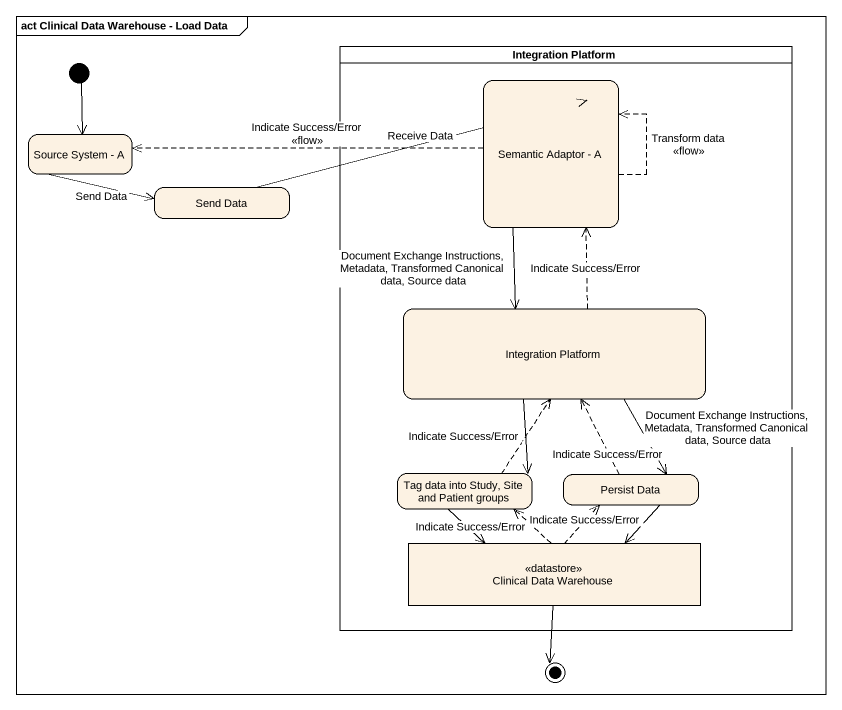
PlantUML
@startuml
mainframe act Clinical Data Warehouse - Load Data
hide empty description
state "Integration Platform" as Integration_Platform <<partition>> {
  state "Semantic Adaptor - A" as Semantic_Adaptor_A
  state "Integration Platform" as Integration_Platform_2
  state "Tag data into Study, Site and Patient groups" as Tag_data_into_Study_Site
  state "Persist Data" as Persist_Data
  state "Clinical Data Warehouse" as Clinical_Data_Warehouse <<datastore>>
}
state "Source System - A" as Source_System_A
state "Send Data" as Send_Data
state final1 <<end>>
[*] --> Source_System_A
Semantic_Adaptor_A -[dashed]-> Semantic_Adaptor_A : Transform data\n<<flow>>
Semantic_Adaptor_A -left[dashed]-> Source_System_A : Indicate Success/Error\n<<flow>>
Semantic_Adaptor_A --> Integration_Platform_2 : Document Exchange Instructions, Metadata, Transformed Canonical data, Source data
Source_System_A -right-> Send_Data : Send Data
Send_Data -right-> Semantic_Adaptor_A : Receive Data
Integration_Platform_2 -up[dashed]-> Semantic_Adaptor_A : Indicate Success/Error
Integration_Platform_2 --> Tag_data_into_Study_Site
Integration_Platform_2 --> Persist_Data : Document Exchange Instructions, Metadata, Transformed Canonical data, Source data
Tag_data_into_Study_Site -up[dashed]-> Integration_Platform_2 : Indicate Success/Error
Tag_data_into_Study_Site --> Clinical_Data_Warehouse
Persist_Data -up[dashed]-> Integration_Platform_2 : Indicate Success/Error
Persist_Data --> Clinical_Data_Warehouse
Clinical_Data_Warehouse -up[dashed]-> Tag_data_into_Study_Site : Indicate Success/Error
Clinical_Data_Warehouse -up[dashed]-> Persist_Data : Indicate Success/Error
Clinical_Data_Warehouse --> final1
@enduml
